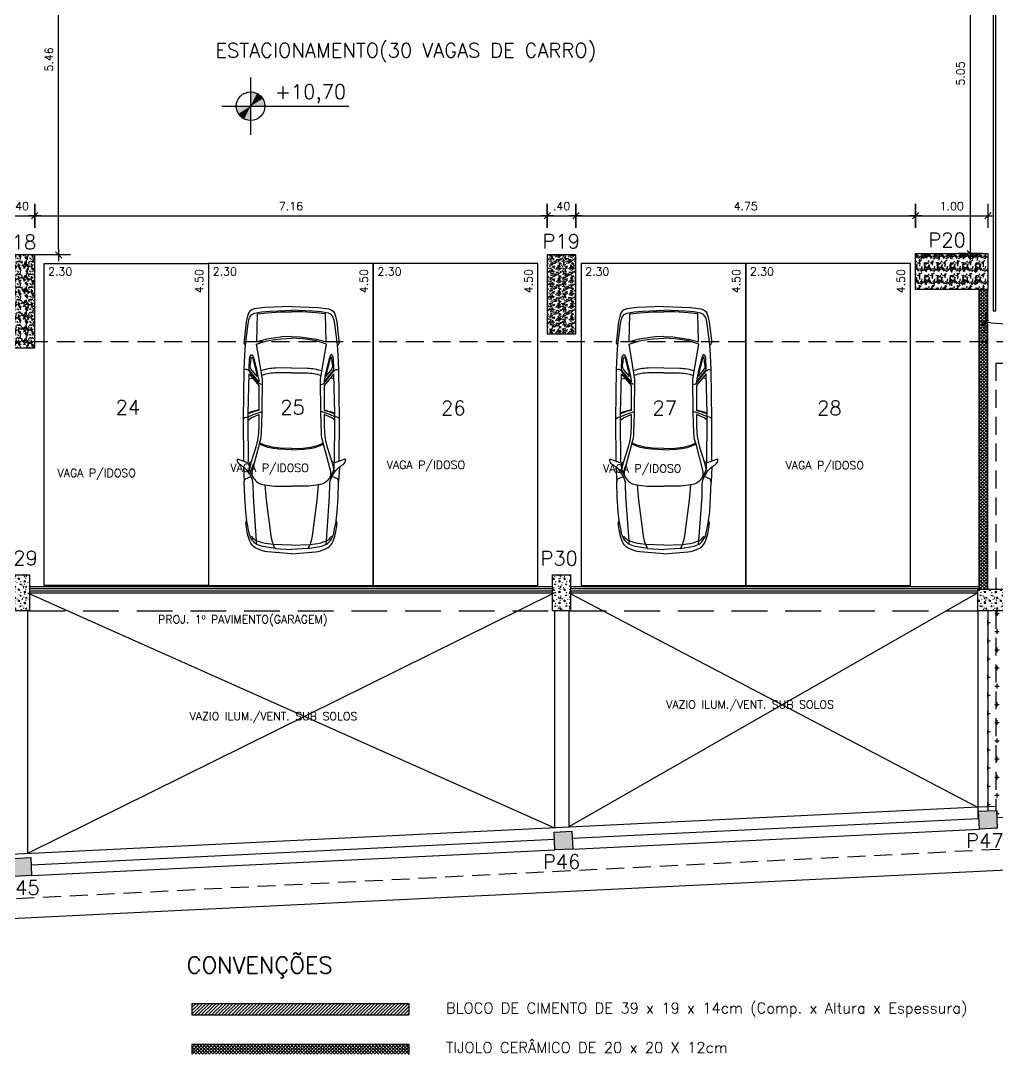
# Model space of a CAD drawing. Header units: millimetres. Extents: x 963.8 to 1035.8, y -131.7 to -87.
# Drawn here: x 1006.63 to 1020.28, y -121.39 to -106.95 of the extents above; entities that cross this region are included whole.
import ezdxf

# ---------------------------------------------------------------- set-up
doc = ezdxf.new("R2010")
doc.units = ezdxf.units.MM
doc.linetypes.add('DASHED2', pattern=[0.375, 0.25, -0.125])
doc.linetypes.add('HIDDENX2', pattern=[0.75, 0.5, -0.25])
for name, color, linetype in [('COTA', 11, 'Continuous'), ('EMVISTA', 2, 'Continuous'), ('ESQUADRIA', 2, 'Continuous'), ('HACHURA 1', 8, 'Continuous'), ('HACHURA PILAR VIGA', 8, 'Continuous'), ('IND', 1, 'Continuous'), ('IND NIVEL', 1, 'Continuous'), ('LINHA', 1, 'Continuous'), ('PAREDE', 7, 'Continuous'), ('PILAR', 21, 'Continuous'), ('PROJECAO', 1, 'DASHED2'), ('TEXTO 1', 3, 'Continuous'), ('TEXTO 2', 2, 'Continuous'), ('VERDE PL', 74, 'Continuous')]:
    doc.layers.add(name, color=color, linetype=linetype)
doc.styles.add('ROMANS', font='romans.shx')
doc.dimstyles.new('Copy of TICK75', dxfattribs={"dimtxt": 0.1125, "dimasz": 0.088, "dimexe": 0.18, "dimexo": 0.0625, "dimgap": 0.079, "dimtad": 1, "dimrnd": 0.005, "dimzin": 4, "dimdsep": 46, "dimtxsty": 'ROMANS', "dimblk1": 'TICK', "dimblk2": 'TICK', "dimsah": 1, "dimcen": 0.09, "dimse1": 1, "dimse2": 1, "dimclrd": 256, "dimclrt": 2, "dimaunit": 1, "dimadec": 0, "dimazin": 0, "dimtfac": 1, "dimtix": 1, "dimtmove": 2, "dimatfit": 3, "dimldrblk": 'TICK', "dimfxl": 1, "dimtolj": 1, "dimtzin": 0, "dimlwd": -1, "dimarcsym": 0})
doc.dimstyles.new('TICK100', dxfattribs={"dimtxt": 0.15, "dimasz": 0.077, "dimexe": 0.18, "dimexo": 0.06, "dimgap": 0.068, "dimtad": 1, "dimrnd": 0.005, "dimzin": 4, "dimdsep": 46, "dimtxsty": 'ROMANS', "dimblk1": 'TICK', "dimblk2": 'TICK', "dimsah": 1, "dimcen": 0.09, "dimse1": 1, "dimse2": 1, "dimclrt": 2, "dimaunit": 1, "dimadec": 0, "dimazin": 0, "dimtfac": 1, "dimtix": 1, "dimtmove": 2, "dimatfit": 3, "dimldrblk": 'TICK', "dimfxl": 1, "dimtolj": 1, "dimtzin": 0, "dimarcsym": 0})
pattern_1 = [(0, (0, 0), (0.1524, 0.1524), [0.01905, -0.13335]), (90, (0, 0), (-0.1524, 0.1524), [0.01905, -0.13335]), (135, (0.01905, 0), (-0.1524, 0), [0.02694077, -0.188585384]), (0, (0.01905, 0.08572), (0.1524, 0.1524), [0.01905, -0.13335]), (45, (0.02857, 0.0762), (0, 0.1524), [0.013470377, -0.20205576]), (135, (0.02857, 0.0762), (-0.1524, 0), [0.013470377, -0.20205576]), (0, (0.0762, 0.12383), (0.1524, 0.1524), [0.02694077, -0.12545923]), (45, (0.0762, 0.12383), (0, 0.1524), [0.01905, -0.196476153]), (135, (0.10314, 0.12383), (-0.1524, 0), [0.01905, -0.196476153]), (90, (0.10477, 0.0381), (-0.1524, 0.1524), [0.01905, -0.13335]), (45, (0.10477, 0.0381), (0, 0.1524), [0.013470377, -0.20205576]), (135, (0.1143, 0.04763), (-0.1524, 0), [0.013470377, -0.20205576]), (0, (0.01905, 0.0381), (0.1524, 0.1524), [0.009525, -0.127635]), (0, (0.13335, 0.0762), (0.1524, 0.1524), [0.009525, -0.127635]), (90, (0.08572, 0.09525), (-0.1524, 0.1524), [0.009525, -0.127635]), (135, (0.10477, 0.00953), (-0.1524, 0), [0.013470377, -0.20205576]), (135, (0.0381, 0.1143), (-0.1524, 0), [0.013470377, -0.20205576]), (45, (0.07144, 0.05001), (0, 0.1524), [0.013470377, -0.20205576]), (90, (0.05239, 0.01905), (-0.1524, 0.1524), [0.00238125, -0.15001875]), (90, (0.05953, 0.08334), (-0.1524, 0.1524), [0.00238125, -0.15001875]), (90, (0.13097, 0.10954), (-0.1524, 0.1524), [0.00238125, -0.15001875]), (90, (0.13335, 0.02857), (-0.1524, 0.1524), [0.00238125, -0.15001875])]

# ---------------------------------------------------------------- blocks, each defined once
blk = doc.blocks.new('TICK')
at = {"layer": 'COTA'}
for p, q in [((0, 1.91), (0, -1.91)), ((-1, 0), (1, 0))]:
    blk.add_line(p, q, dxfattribs=at)
at = {"layer": 'COTA', "color": 2}
blk.add_line((0.5, 0.5), (-0.5, -0.5), dxfattribs=at)
blk = doc.blocks.new('*D130')
at = {"layer": 'COTA'}
blk.add_line((1019.896, -105.265), (1019.896, -110.119), dxfattribs=at)
at = {"layer": 'Defpoints', "color": 0}
for p in [(1020.483, -105.177), (1019.896, -110.207), (1020.143, -110.207)]:
    blk.add_point(p, dxfattribs=at)
at = {"layer": 'COTA', "xscale": 0.08800000000000001, "yscale": 0.08800000000000001, "zscale": 0.08800000000000001}
for p, rotation in [((1019.896, -105.177), 90), ((1019.896, -110.207), 270)]:
    blk.add_blockref('TICK', p, dxfattribs=dict(at, rotation=rotation))
at = {"layer": 'COTA', "color": 2, "insert": (1019.761, -107.692), "char_height": 0.1125, "attachment_point": 5, "rotation": 90, "style": 'ROMANS'}
blk.add_mtext('\\A1;5.05', dxfattribs=at)
blk = doc.blocks.new('*D129')
at = {"layer": 'COTA'}
blk.add_line((1007.162, -110.139), (1007.162, -104.855), dxfattribs=at)
at = {"layer": 'Defpoints', "color": 0}
for p in [(1006.849, -104.767), (1007.162, -104.767), (1006.849, -110.227)]:
    blk.add_point(p, dxfattribs=at)
at = {"layer": 'COTA', "xscale": 0.08800000000000001, "yscale": 0.08800000000000001, "zscale": 0.08800000000000001}
for p, rotation in [((1007.162, -104.767), 90), ((1007.162, -110.227), 270)]:
    blk.add_blockref('TICK', p, dxfattribs=dict(at, rotation=rotation))
at = {"layer": 'COTA', "color": 2, "insert": (1007.027, -107.497), "char_height": 0.1125, "attachment_point": 5, "rotation": 90, "style": 'ROMANS'}
blk.add_mtext('\\A1;5.46', dxfattribs=at)
blk = doc.blocks.new('*D56')
at = {"layer": 'COTA'}
blk.add_line((978.255, -120.876), (1030.248, -118.332), dxfattribs=at)
at = {"layer": 'Defpoints', "color": 0}
for p in [(1030.321, -118.021), (1030.336, -118.327), (978.152, -120.574)]:
    blk.add_point(p, dxfattribs=at)
at = {"layer": 'COTA', "xscale": 0.08800000000000001, "yscale": 0.08800000000000001, "zscale": 0.08800000000000001}
for p, rotation in [((1030.336, -118.327), 2.801499872719542), ((978.167, -120.88), 182.8014998727195)]:
    blk.add_blockref('TICK', p, dxfattribs=dict(at, rotation=rotation))
at = {"layer": 'COTA', "color": 2, "insert": (1004.244, -119.439), "char_height": 0.1125, "attachment_point": 5, "rotation": 2.8015, "style": 'ROMANS'}
blk.add_mtext('\\A1;52.23(TERRENO)', dxfattribs=at)
blk = doc.blocks.new('IND NÍVEL')
at = {"layer": 'IND'}
for p, q in [((0, 0.004), (0, -0.004)), ((-0.004, 0), (0.01371, 0))]:
    blk.add_line(p, q, dxfattribs=at)
blk.add_circle((0, 0), 0.002, dxfattribs=at)
for points in [[(0.00019, 0.00199), (0, 0), (0.0001, 0.002), (0, 0)], [(0.0001, 0.002), (0, 0), (0, 0.002), (0, 0)], [(0.0003, 0.00198), (0, 0), (0.00019, 0.00199), (0, 0)], [(0.00045, 0.00195), (0, 0), (0.0003, 0.00198), (0, 0)], [(0.00069, 0.00188), (0, 0), (0.00045, 0.00195), (0, 0)], [(0.0009, 0.00179), (0, 0), (0.00069, 0.00188), (0, 0)], [(0.00115, 0.00164), (0, 0), (0.0009, 0.00179), (0, 0)], [(0.00139, 0.00144), (0, 0), (0.00115, 0.00164), (0, 0)], [(-0.002, 0), (0, 0), (-0.00191, -0.00058), (0, 0)], [(-0.00191, -0.00058), (0, 0), (-0.00169, -0.00106), (0, 0)], [(-0.00169, -0.00106), (0, 0), (-0.00139, -0.00144), (0, 0)], [(-0.00139, -0.00144), (0, 0), (-0.00115, -0.00164), (0, 0)], [(-0.00115, -0.00164), (0, 0), (-0.0009, -0.00179), (0, 0)], [(-0.0009, -0.00179), (0, 0), (-0.00069, -0.00188), (0, 0)], [(-0.00069, -0.00188), (0, 0), (-0.00045, -0.00195), (0, 0)], [(-0.00045, -0.00195), (0, 0), (-0.0003, -0.00198), (0, 0)], [(-0.0003, -0.00198), (0, 0), (-0.00019, -0.00199), (0, 0)], [(-0.00019, -0.00199), (0, 0), (-0.0001, -0.002), (0, 0)], [(-0.0001, -0.002), (0, 0), (0, -0.002), (0, 0)], [(0.00169, 0.00106), (0, 0), (0.00139, 0.00144), (0, 0)], [(0.00191, 0.00058), (0, 0), (0.00169, 0.00106), (0, 0)], [(0.002, 0), (0, 0), (0.00191, 0.00058), (0, 0)]]:
    blk.add_solid(points, dxfattribs=at)
at = {"layer": 'IND', "color": 3, "style": 'ROMANS'}
blk.add_attdef('+0,00', (0.0034, 0.00103), '', height=0.002, dxfattribs=at)
blk = doc.blocks.new('*D51')
at = {"layer": 'COTA', "color": 0, "lineweight": -2}
blk.add_line((1020.186, -111.174), (1030.652, -111.933), dxfattribs=at)
at = {"layer": 'Defpoints', "color": 0}
for p in [(1020.143, -110.707), (1030.762, -111.478), (1030.729, -111.939)]:
    blk.add_point(p, dxfattribs=at)
at = {"layer": 'COTA', "color": 0, "lineweight": -2, "xscale": 0.077, "yscale": 0.077, "zscale": 0.077}
for p, rotation in [((1020.11, -111.168), 175.8488220947125), ((1030.729, -111.939), 355.8488220947125)]:
    blk.add_blockref('TICK', p, dxfattribs=dict(at, rotation=rotation))
at = {"layer": 'COTA', "color": 2, "insert": (1023.756, -111.242), "char_height": 0.15, "attachment_point": 5, "rotation": 355.8488, "style": 'ROMANS'}
blk.add_mtext('\\A1;10.65', dxfattribs=at)
blk = doc.blocks.new('*D41')
at = {"layer": 'COTA'}
blk.add_line((1019.221, -109.68), (1020.055, -109.68), dxfattribs=at)
at = {"layer": 'Defpoints', "color": 0}
for p in [(1020.143, -109.68), (1019.133, -110.207), (1020.143, -110.207)]:
    blk.add_point(p, dxfattribs=at)
at = {"layer": 'COTA', "xscale": 0.08800000000000001, "yscale": 0.08800000000000001, "zscale": 0.08800000000000001, "rotation": 180}
blk.add_blockref('TICK', (1019.133, -109.68), dxfattribs=at)
at = {"layer": 'COTA', "xscale": 0.08800000000000001, "yscale": 0.08800000000000001, "zscale": 0.08800000000000001}
blk.add_blockref('TICK', (1020.143, -109.68), dxfattribs=at)
at = {"layer": 'COTA', "color": 2, "insert": (1019.638, -109.545), "char_height": 0.1125, "attachment_point": 5, "style": 'ROMANS'}
blk.add_mtext('\\A1;1.00', dxfattribs=at)
blk = doc.blocks.new('*D40')
at = {"layer": 'COTA'}
blk.add_line((1014.476, -109.68), (1019.045, -109.68), dxfattribs=at)
at = {"layer": 'Defpoints', "color": 0}
for p in [(1019.133, -109.68), (1014.388, -110.227), (1019.133, -110.207)]:
    blk.add_point(p, dxfattribs=at)
at = {"layer": 'COTA', "xscale": 0.08800000000000001, "yscale": 0.08800000000000001, "zscale": 0.08800000000000001, "rotation": 180}
blk.add_blockref('TICK', (1014.388, -109.68), dxfattribs=at)
at = {"layer": 'COTA', "xscale": 0.08800000000000001, "yscale": 0.08800000000000001, "zscale": 0.08800000000000001}
blk.add_blockref('TICK', (1019.133, -109.68), dxfattribs=at)
at = {"layer": 'COTA', "color": 2, "insert": (1016.761, -109.545), "char_height": 0.1125, "attachment_point": 5, "style": 'ROMANS'}
blk.add_mtext('\\A1;4.75', dxfattribs=at)
blk = doc.blocks.new('*D39')
at = {"layer": 'COTA'}
blk.add_line((1014.076, -109.68), (1014.3, -109.68), dxfattribs=at)
at = {"layer": 'Defpoints', "color": 0}
for p in [(1014.388, -109.68), (1013.988, -110.227), (1014.388, -110.227)]:
    blk.add_point(p, dxfattribs=at)
at = {"layer": 'COTA', "xscale": 0.08800000000000001, "yscale": 0.08800000000000001, "zscale": 0.08800000000000001, "rotation": 180}
blk.add_blockref('TICK', (1013.988, -109.68), dxfattribs=at)
at = {"layer": 'COTA', "xscale": 0.08800000000000001, "yscale": 0.08800000000000001, "zscale": 0.08800000000000001}
blk.add_blockref('TICK', (1014.388, -109.68), dxfattribs=at)
at = {"layer": 'COTA', "color": 2, "insert": (1014.188, -109.545), "char_height": 0.1125, "attachment_point": 5, "style": 'ROMANS'}
blk.add_mtext('\\A1;.40', dxfattribs=at)
blk = doc.blocks.new('*D38')
at = {"layer": 'COTA'}
blk.add_line((1006.916, -109.68), (1013.9, -109.68), dxfattribs=at)
at = {"layer": 'Defpoints', "color": 0}
for p in [(1013.988, -109.68), (1006.828, -110.227), (1013.988, -110.227)]:
    blk.add_point(p, dxfattribs=at)
at = {"layer": 'COTA', "xscale": 0.08800000000000001, "yscale": 0.08800000000000001, "zscale": 0.08800000000000001, "rotation": 180}
blk.add_blockref('TICK', (1006.828, -109.68), dxfattribs=at)
at = {"layer": 'COTA', "xscale": 0.08800000000000001, "yscale": 0.08800000000000001, "zscale": 0.08800000000000001}
blk.add_blockref('TICK', (1013.988, -109.68), dxfattribs=at)
at = {"layer": 'COTA', "color": 2, "insert": (1010.408, -109.545), "char_height": 0.1125, "attachment_point": 5, "style": 'ROMANS'}
blk.add_mtext('\\A1;7.16', dxfattribs=at)
blk = doc.blocks.new('*D37')
at = {"layer": 'COTA'}
blk.add_line((1006.516, -109.68), (1006.74, -109.68), dxfattribs=at)
at = {"layer": 'Defpoints', "color": 0}
for p in [(1006.828, -109.68), (1006.428, -110.227), (1006.828, -110.227)]:
    blk.add_point(p, dxfattribs=at)
at = {"layer": 'COTA', "xscale": 0.08800000000000001, "yscale": 0.08800000000000001, "zscale": 0.08800000000000001, "rotation": 180}
blk.add_blockref('TICK', (1006.428, -109.68), dxfattribs=at)
at = {"layer": 'COTA', "xscale": 0.08800000000000001, "yscale": 0.08800000000000001, "zscale": 0.08800000000000001}
blk.add_blockref('TICK', (1006.828, -109.68), dxfattribs=at)
at = {"layer": 'COTA', "color": 2, "insert": (1006.628, -109.545), "char_height": 0.1125, "attachment_point": 5, "style": 'ROMANS'}
blk.add_mtext('\\A1;.40', dxfattribs=at)
blk = doc.blocks.new('VECTRA_P')
for p, q in [((1.152, 0.682), (1.17, 0.653)), ((1.962, 0.745), (1.98, 0.722)), ((1.98, 0.722), (1.986, 0.704)), ((1.986, 0.704), (1.99, 0.679)), ((1.99, 0.679), (1.99, 0.671)), ((1.99, 0.671), (2.026, 0.596)), ((2.068, 0.626), (2.051, 0.672)), ((2.58, 0.66), (2.594, 0.603)), ((2.026, 0.596), (2.072, 0.454)), ((2.081, 0.582), (2.068, 0.626)), ((2.085, 0.558), (2.081, 0.582)), ((2.099, 0.505), (2.085, 0.558)), ((2.026, -0.596), (2.072, -0.454)), ((1.99, -0.671), (2.026, -0.596)), ((2.068, -0.626), (2.051, -0.672)), ((2.081, -0.582), (2.068, -0.626)), ((2.085, -0.558), (2.081, -0.582)), ((2.099, -0.505), (2.085, -0.558)), ((2.58, -0.66), (2.594, -0.603)), ((1.152, -0.682), (1.17, -0.653)), ((1.962, -0.745), (1.98, -0.722)), ((1.98, -0.722), (1.986, -0.704)), ((1.986, -0.704), (1.99, -0.679)), ((1.99, -0.679), (1.99, -0.671))]:
    blk.add_line(p, q)
for points in [[(-0.132, 0), (-0.101, 0.371, -0.086702), (-0.059, 0.53, -0.206137), (0.076, 0.652, -0.063577), (0.343, 0.706, -0.192902), (0.379, 0.695), (0.517, 0.711), (0.746, 0.725), (0.984, 0.732, -0.212316), (1.032, 0.712), (1.065, 0.633), (1.106, 0.654, 0.104415), (1.201, 0.729, 0.030135), (1.254, 0.801, -0.268294), (1.327, 0.839, -0.478596), (1.333, 0.83), (1.273, 0.657), (1.206, 0.658, 0.071792), (1.17, 0.653, 0.074996), (1.055, 0.6, 0.060729), (0.993, 0.548, 0.168427), (0.934, 0.415), (0.697, 0.392), (0.143, 0.32, 0.097788), (-0.052, 0.254), (-0.028, 0.412), (-0.015, 0.467, -0.23311), (0.121, 0.634, -0.068365), (0.217, 0.663, 0.017295), (0.379, 0.695, -1.253437)], [(1.94, 0.671), (1.974, 0.628), (2.027, 0.507), (1.819, 0.509, -0.074341), (1.505, 0.56), (1.292, 0.626), (1.209, 0.647), (1.17, 0.653)], [(1.302, 0.742), (1.956, 0.745), (2.72, 0.736), (2.953, 0.724), (3.109, 0.712), (3.435, 0.671), (3.492, 0.661, -0.139964), (3.58, 0.617), (3.599, 0.573), (3.619, 0.463), (3.63, 0.328), (3.645, 0)], [(2.492, 0.453), (2.499, 0.477, -0.20033), (2.542, 0.528), (2.703, 0.656, 0.362423), (2.72, 0.736, -80.843501)], [(2.535, 0.508), (2.712, 0.65, -0.214632), (2.749, 0.659), (2.894, 0.651, -0.13194), (2.949, 0.632, -0.563922), (2.948, 0.606), (2.891, 0.585), (2.709, 0.537), (2.63, 0.52, -0.046395), (2.535, 0.508, 1.803463)], [(3.705, 0), (3.688, 0.412), (3.666, 0.577), (3.651, 0.614, 0.195947), (3.599, 0.666, 0.081209), (3.417, 0.709), (3.176, 0.737), (3.144, 0.738, 0.315739), (3.105, 0.712, 0.195733)], [(0, 0), (0.011, 0.285), (0.02, 0.362, -0.068274), (0.066, 0.541, -0.160401), (0.116, 0.601, 0.068795), (0.131, 0.612, 0.431491), (0.13, 0.622), (0.121, 0.634)], [(0.014, 0.538), (0.066, 0.541), (0.755, 0.592), (0.942, 0.595, 0.14363), (1.065, 0.633, -3.590326)], [(1.046, 0.594), (1.077, 0.605, -0.132875), (1.141, 0.609), (1.566, 0.499), (1.614, 0.485, 0.061032), (1.731, 0.466), (2.071, 0.454), (2.569, 0.452), (2.639, 0.461), (3.118, 0.541), (3.169, 0.382), (3.19, 0.253), (3.201, 0.165), (3.212, 0)], [(1.481, 0), (1.49, 0.194), (1.501, 0.28, -0.093565), (1.571, 0.498, -2.549357)], [(1.501, 0), (1.507, 0.175, -0.104764), (1.586, 0.494, 2.88345)], [(2.619, 0.535), (2.738, 0.63, -0.203343), (2.777, 0.64, 0.013874), (2.898, 0.627, -0.224025), (2.919, 0.615, -0.426774), (2.916, 0.604), (2.715, 0.552, -0.038719), (2.619, 0.535, -4.743429)], [(2.676, 0), (2.674, 0.225, 0.076487), (2.635, 0.46, 15.102376)], [(2.754, 0), (2.748, 0.246, 0.084835), (2.704, 0.472, 10.941081)], [(-0.132, 0), (-0.101, -0.371, 0.086702), (-0.059, -0.53, 0.206137), (0.076, -0.652, 0.063577), (0.343, -0.706, 0.192902), (0.379, -0.695), (0.517, -0.711), (0.746, -0.725), (0.984, -0.732, 0.212316), (1.032, -0.712), (1.065, -0.633), (1.106, -0.654, -0.104415), (1.201, -0.729, -0.030135), (1.254, -0.801, 0.268294), (1.327, -0.839, 0.478596), (1.333, -0.83), (1.273, -0.657), (1.206, -0.658, -0.071792), (1.17, -0.653, -0.074996), (1.055, -0.6, -0.060729), (0.993, -0.548, -0.168427), (0.934, -0.415), (0.697, -0.392), (0.143, -0.32, -0.097788), (-0.052, -0.254), (-0.028, -0.412), (-0.015, -0.467, 0.23311), (0.121, -0.634, 0.068365), (0.217, -0.663, -0.017295), (0.379, -0.695, 1.253437)], [(0, 0), (0.011, -0.285), (0.02, -0.362, 0.068274), (0.066, -0.541, 0.160401), (0.116, -0.601, -0.068795), (0.131, -0.612, -0.431491), (0.13, -0.622), (0.121, -0.634)], [(1.046, -0.594), (1.077, -0.605, 0.132875), (1.141, -0.609), (1.566, -0.499), (1.614, -0.485, -0.061032), (1.731, -0.466), (2.071, -0.454), (2.569, -0.452), (2.639, -0.461), (3.118, -0.541), (3.169, -0.382), (3.19, -0.253), (3.201, -0.165), (3.212, 0)], [(1.302, -0.742), (1.956, -0.745), (2.72, -0.736), (2.953, -0.724), (3.109, -0.712), (3.435, -0.671), (3.492, -0.661, 0.139964), (3.58, -0.617), (3.599, -0.573), (3.619, -0.463), (3.63, -0.328), (3.645, 0)], [(1.481, 0), (1.49, -0.194), (1.501, -0.28, 0.093565), (1.571, -0.498, 2.549357)], [(1.501, 0), (1.507, -0.175, 0.104764), (1.586, -0.494, -2.88345)], [(2.676, 0), (2.674, -0.225, -0.076487), (2.635, -0.46, -15.102376)], [(2.754, 0), (2.748, -0.246, -0.084835), (2.704, -0.472, -10.941081)], [(3.705, 0), (3.688, -0.412), (3.666, -0.577), (3.651, -0.614, -0.195947), (3.599, -0.666, -0.081209), (3.417, -0.709), (3.176, -0.737), (3.144, -0.738, -0.315739), (3.105, -0.712, -0.195733)], [(2.492, -0.453), (2.499, -0.477, 0.20033), (2.542, -0.528), (2.703, -0.656, -0.362423), (2.72, -0.736, 80.843501)], [(0.014, -0.538), (0.066, -0.541), (0.755, -0.592), (0.942, -0.595, -0.14363), (1.065, -0.633, 3.590326)], [(1.94, -0.671), (1.974, -0.628), (2.027, -0.507), (1.819, -0.509, 0.074341), (1.505, -0.56), (1.292, -0.626), (1.209, -0.647), (1.17, -0.653)], [(2.535, -0.508), (2.712, -0.65, 0.214632), (2.749, -0.659), (2.894, -0.651, 0.13194), (2.949, -0.632, 0.563922), (2.948, -0.606), (2.891, -0.585), (2.709, -0.537), (2.63, -0.52, 0.046395), (2.535, -0.508, -1.803463)], [(2.619, -0.535), (2.738, -0.63, 0.203343), (2.777, -0.64, -0.013874), (2.898, -0.627, 0.224025), (2.919, -0.615, 0.426774), (2.916, -0.604), (2.715, -0.552, 0.038719), (2.619, -0.535, 4.743429)]]:
    blk.add_lwpolyline(points, format="xyb")
for points in [[(1.212, 0.744), (0.984, 0.732)], [(1.273, 0.657), (1.298, 0.624)], [(1.294, 0.669), (1.94, 0.671), (2.05, 0.672), (2.66, 0.658), (2.477, 0.505), (2.088, 0.505), (2.072, 0.578), (2.06, 0.615), (2.04, 0.672)], [(3.237, 0), (3.231, 0.137), (3.214, 0.277), (3.195, 0.384), (3.153, 0.539), (3.591, 0.526), (3.606, 0.377), (3.619, 0.169), (3.623, 0)], [(-0.052, 0.254), (-0.068, 0)], [(-0.052, -0.254), (-0.068, 0)], [(3.237, 0), (3.231, -0.137), (3.214, -0.277), (3.195, -0.384), (3.153, -0.539), (3.591, -0.526), (3.606, -0.377), (3.619, -0.169), (3.623, 0)], [(1.273, -0.657), (1.298, -0.624)], [(1.294, -0.669), (1.94, -0.671), (2.05, -0.672), (2.66, -0.658), (2.477, -0.505), (2.088, -0.505), (2.072, -0.578), (2.06, -0.615), (2.04, -0.672)], [(1.212, -0.744), (0.984, -0.732)]]:
    blk.add_lwpolyline(points)
for points in [[(0.934, 0.415, 0), (0.929, 0.381, 0), (0.916, 0.263, 0), (0.916, 0, 0)], [(0.934, -0.415, 0), (0.929, -0.381, 0), (0.916, -0.263, 0), (0.916, 0, 0)]]:
    blk.add_polyline3d(points)
blk = doc.blocks.new('ESTRUTURA(20-03-2019)')
at = {"layer": 'HACHURA 1'}
h = blk.add_hatch(dxfattribs=at)
h.set_pattern_fill('GRAVEL', color=256, scale=0.007, angle=90, style=0)
h.set_pattern_definition([(318.0128, (-931.870134, 111.699447), (1.60020196627, -1.42240120861), [0.02392047, -2.368135]), (274.9697, (-931.8523545, 111.6834446), (-0.17779874528, 2.13360345143), [0.04104835, -4.06378]), (222.5104, (-931.848798, 111.642551), (1.95580191047, 1.77799870628), [0.02894374, -2.865429]), (357.2737, (-931.8043485, 111.573209), (-3.555998855736, 0.17779922796), [0.03738035, -3.700648]), (22.8337, (-931.7670105, 111.571431), (-2.1336012131, -0.889002523885), [0.03665438, -3.628786]), (87.2737, (-931.7332285, 111.585655), (-0.17779922796, -3.555998855736), [0.03738035, -3.700648]), (127.6942, (-931.7314505, 111.6229926), (1.77799841499, -2.311401460287), [0.04943358, -4.893917]), (162.2553, (-931.7616765, 111.6621086), (-3.911601134423, 1.244602489583), [0.0466704, -4.620371]), (211.4296, (-931.8061265, 111.676333), (-2.3113972812, -1.42240036647), [0.03750691, -3.713185]), (265.2364, (-931.83813, 111.656775), (0.1777983314, 1.95579846371), [0.04281991, -2.098173]), (312.3974, (-931.8416865, 111.6141026), (1.955797455545, -2.133600064207), [0.05537546, -5.482176]), (228.8141, (-931.80257, 111.74923), (-1.066798359, -1.2445992072), [0.01890035, -1.871142]), (261.4692, (-931.8150165, 111.735007), (0.355600896, 2.31139647169), [0.03595774, -3.559822]), (315, (-931.82035, 111.69945), (0.177799879, -5e-17), [0.02514463, -0.2263023]), (293.1986, (-931.841686, 111.687), (-0.3556015592, 0.8890029978), [0.01354087, -1.340542]), (21.8014, (-931.836352, 111.674555), (-0.5334003436, -0.1778001247), [0.01914962, -0.938336]), (120.9638, (-931.818572, 111.681667), (-0.3556002771, 0.5333994368), [0.0311024, -1.005641]), (251.5651, (-931.834574, 111.708337), (0.1777997356, 0.3556001623), [0.02249009, -0.539763]), (106.3895, (-931.836352, 111.571431), (-0.5333988905, 1.77800098098), [0.03150616, -3.119116]), (160.3462, (-931.845242, 111.601657), (1.9557972342, -0.7111980182), [0.02643193, -2.616754]), (23.1986, (-931.870134, 111.708337), (-0.8890029978, -0.3556015592), [0.0270816, -1.327004]), (73.6105, (-931.845242, 111.719005), (-0.5333988905, -1.77800098098), [0.03150616, -3.119116]), (69.444, (-931.726116, 111.57143), (-0.35559956852, -0.8890011035), [0.03038245, -1.488739]), (24.7751, (-931.715448, 111.599879), (-1.95579909183, -0.88899792825), [0.02545704, -2.520252]), (156.8014, (-931.692334, 111.710115), (-0.8890029978, 0.3556015592), [0.0270816, -1.327004]), (107.354, (-931.717226, 111.720783), (0.71119892729, -2.31140012473), [0.02980481, -2.950668]), (159.444, (-931.692334, 111.622993), (0.8890011035, -0.35559956852), [0.01519126, -1.503936]), (191.3099, (-931.692334, 111.699447), (-0.7111977223, -0.1777991224), [0.00906605, -0.89754]), (255.9638, (-931.701224, 111.69767), (0.1777996923, 0.5334003748), [0.03665438, -0.6964335]), (276.009, (-931.7101145, 111.662109), (-0.1777995848, 1.77799737811), [0.03396869, -3.362898]), (33.6901, (-931.80257, 111.681667), (-0.355599657, -0.177800061), [0.02564268, -0.6154246]), (83.1572, (-931.7812345, 111.6958906), (0.355601592616, 3.022601249965), [0.04476899, -4.43212]), (150.9454, (-931.7759, 111.74034), (1.24459703276, -0.7111983456), [0.01830556, -1.812258]), (180, (-931.7919, 111.74923), (-0.1778, -0.1778), [0.010668, -0.167132]), (210.2564, (-931.715448, 111.658553), (1.24459937227, 0.71119849268), [0.02470069, -2.445373]), (138.0128, (-931.736784, 111.646107), (-1.60020196627, 1.42240120861), [0.04784101, -2.344216]), (90, (-931.77234, 111.67811), (-0.1778, 0.1778), [0.046228, -0.131572]), (55.3048, (-931.772344, 111.724339), (-1.24460011833, -1.77799691937), [0.0281127, -2.783151]), (344.0546, (-931.756342, 111.747453), (0.7112016942, -0.1778004536), [0.02588803, -1.268519]), (297.646, (-931.7314505, 111.7403406), (1.77800111823, -3.37819881343), [0.04215015, -4.172875]), (265.4261, (-931.7118925, 111.7030026), (-0.177799139785, -2.31140053233), [0.04459203, -4.414606]), (265.4261, (-931.7118925, 111.7030026), (-0.177799139785, -2.31140053233), [0.04459203, -4.414606])])
h.paths.add_polyline_path([(-14.405, 1.21), (-14.805, 1.21), (-14.805, 0), (-14.405, 0)])
h.paths.add_polyline_path([(-14.405, 0), (-14.805, 0), (-14.805, -0.088), (-14.405, -0.088)])
h = blk.add_hatch(dxfattribs=at)
h.set_pattern_fill('GRAVEL', color=256, scale=0.007, style=0)
h.set_pattern_definition([(228.0128, (-1512.38362, 91.487117), (-1.42240120861, -1.60020196627), [0.02392047, -2.368135]), (184.9697, (-1512.3996215, 91.469337), (2.133603451433, 0.177798745277), [0.04104835, -4.06378]), (132.5104, (-1512.440515, 91.465781), (1.77799870628, -1.95580191047), [0.02894374, -2.865429]), (267.2737, (-1512.5098575, 91.421331), (0.17779922796, 3.555998855736), [0.03738035, -3.700648]), (292.8337, (-1512.5116355, 91.383993), (-0.889002523885, 2.133601213104), [0.03665438, -3.628786]), (357.2737, (-1512.4974115, 91.350211), (-3.555998855736, 0.17779922796), [0.03738035, -3.700648]), (37.6942, (-1512.4600735, 91.348433), (-2.311401460287, -1.77799841499), [0.04943358, -4.893917]), (72.2553, (-1512.4209575, 91.378659), (1.244602489583, 3.911601134423), [0.0466704, -4.620371]), (121.4296, (-1512.4067335, 91.423109), (-1.42240036647, 2.3113972812), [0.03750691, -3.713185]), (175.2364, (-1512.426291, 91.455113), (1.95579846371, -0.17779833139), [0.04281991, -2.098173]), (222.3974, (-1512.4689635, 91.458669), (-2.133600064207, -1.955797455545), [0.05537546, -5.482176]), (138.8141, (-1512.333835, 91.419553), (-1.2445992072, 1.066798359), [0.01890035, -1.871142]), (171.4692, (-1512.3480595, 91.431999), (2.31139647169, -0.355600896003), [0.03595774, -3.559822]), (225, (-1512.38362, 91.43733), (-4e-17, -0.177799879), [0.02514463, -0.2263023]), (203.1986, (-1512.396065, 91.45867), (0.8890029978, 0.3556015592), [0.01354087, -1.340542]), (291.8014, (-1512.40851, 91.453335), (-0.1778001247, 0.5334003436), [0.01914962, -0.938336]), (30.9638, (-1512.4014, 91.435555), (0.53339943684, 0.3556002771), [0.0311024, -1.005641]), (161.5651, (-1512.37473, 91.451557), (0.3556001623, -0.1777997356), [0.02249009, -0.539763]), (16.3895, (-1512.511635, 91.453335), (1.77800098098, 0.5333988905), [0.03150616, -3.119116]), (70.3462, (-1512.48141, 91.462225), (-0.71119801821, -1.9557972342), [0.02643193, -2.616754]), (293.1986, (-1512.37473, 91.487117), (-0.3556015592, 0.8890029978), [0.0270816, -1.327004]), (343.6105, (-1512.364061, 91.462225), (-1.77800098098, 0.5333988905), [0.03150616, -3.119116]), (339.444, (-1512.511635, 91.3431), (-0.8890011035, 0.35559956852), [0.03038245, -1.488739]), (294.7751, (-1512.483187, 91.332431), (-0.88899792825, 1.95579909183), [0.02545704, -2.520252]), (66.8014, (-1512.372951, 91.309317), (0.3556015592, 0.8890029978), [0.0270816, -1.327004]), (17.354, (-1512.362283, 91.334209), (-2.31140012473, -0.71119892729), [0.02980481, -2.950668]), (69.444, (-1512.460073, 91.309317), (-0.35559956852, -0.8890011035), [0.01519126, -1.503936]), (101.3099, (-1512.38362, 91.309317), (-0.1777991224, 0.7111977223), [0.00906605, -0.89754]), (165.9638, (-1512.385397, 91.318207), (0.5334003748, -0.1777996923), [0.03665438, -0.6964335]), (186.009, (-1512.4209575, 91.327097), (1.77799737811, 0.1777995848), [0.03396869, -3.362898]), (303.6901, (-1512.4014, 91.419553), (-0.177800061, 0.355599657), [0.02564268, -0.6154246]), (353.1572, (-1512.3871755, 91.398217), (3.022601249965, -0.355601592616), [0.04476899, -4.43212]), (60.9454, (-1512.342725, 91.392883), (-0.7111983456, -1.24459703276), [0.01830556, -1.812258]), (90, (-1512.33384, 91.40889), (-0.1778, 0.1778), [0.010668, -0.167132]), (120.2564, (-1512.424513, 91.332431), (0.71119849268, -1.24459937227), [0.02470069, -2.445373]), (48.0128, (-1512.43696, 91.353767), (1.42240120861, 1.60020196627), [0.04784101, -2.344216]), (0, (-1512.40496, 91.38933), (0.1778, 0.1778), [0.046228, -0.131572]), (325.3048, (-1512.358727, 91.389327), (-1.77799691937, 1.24460011833), [0.0281127, -2.783151]), (254.0546, (-1512.335613, 91.373325), (-0.17780045358, -0.71120169422), [0.02588803, -1.268519]), (207.646, (-1512.3427255, 91.348433), (-3.37819881343, -1.77800111823), [0.04215015, -4.172875]), (175.4261, (-1512.3800635, 91.328875), (-2.311400532332, 0.177799139785), [0.04459203, -4.414606]), (175.4261, (-1512.3800635, 91.328875), (-2.311400532332, 0.177799139785), [0.04459203, -4.414606])])
h.paths.add_polyline_path([(-7.245, 0.11), (-6.845, 0.11), (-6.845, 1.21), (-7.245, 1.21)])
h = blk.add_hatch(dxfattribs=at)
h.set_pattern_fill('GRAVEL', color=256, scale=0.007, angle=90, style=0)
h.set_pattern_definition([(318.0128, (-92.377117, -1499.00862), (1.60020196627, -1.42240120861), [0.02392047, -2.368135]), (274.9697, (-92.359337, -1499.0246215), (-0.177798745277, 2.133603451433), [0.04104835, -4.06378]), (222.5104, (-92.355781, -1499.065515), (1.95580191047, 1.77799870628), [0.02894374, -2.865429]), (357.2737, (-92.311331, -1499.1348575), (-3.555998855736, 0.17779922796), [0.03738035, -3.700648]), (22.8337, (-92.273993, -1499.1366355), (-2.133601213104, -0.889002523885), [0.03665438, -3.628786]), (87.2737, (-92.240211, -1499.1224115), (-0.17779922796, -3.555998855736), [0.03738035, -3.700648]), (127.6942, (-92.238433, -1499.0850735), (1.77799841499, -2.311401460287), [0.04943358, -4.893917]), (162.2553, (-92.268659, -1499.0459575), (-3.911601134423, 1.244602489583), [0.0466704, -4.620371]), (211.4296, (-92.313109, -1499.0317335), (-2.3113972812, -1.42240036647), [0.03750691, -3.713185]), (265.2364, (-92.345113, -1499.051291), (0.17779833139, 1.95579846371), [0.04281991, -2.098173]), (312.3974, (-92.348669, -1499.0939635), (1.955797455545, -2.133600064207), [0.05537546, -5.482176]), (228.8141, (-92.309553, -1498.958835), (-1.066798359, -1.2445992072), [0.01890035, -1.871142]), (261.4692, (-92.321999, -1498.9730595), (0.355600896003, 2.31139647169), [0.03595774, -3.559822]), (315, (-92.32733, -1499.00862), (0.177799879, -5e-17), [0.02514463, -0.2263023]), (293.1986, (-92.34867, -1499.021065), (-0.3556015592, 0.8890029978), [0.01354087, -1.340542]), (21.8014, (-92.343335, -1499.03351), (-0.5334003436, -0.1778001247), [0.01914962, -0.938336]), (120.9638, (-92.325555, -1499.0264), (-0.3556002771, 0.53339943684), [0.0311024, -1.005641]), (251.5651, (-92.341557, -1498.99973), (0.1777997356, 0.3556001623), [0.02249009, -0.539763]), (106.3895, (-92.343335, -1499.136635), (-0.5333988905, 1.77800098098), [0.03150616, -3.119116]), (160.3462, (-92.352225, -1499.10641), (1.9557972342, -0.71119801821), [0.02643193, -2.616754]), (23.1986, (-92.377117, -1498.99973), (-0.8890029978, -0.3556015592), [0.0270816, -1.327004]), (73.6105, (-92.352225, -1498.989061), (-0.5333988905, -1.77800098098), [0.03150616, -3.119116]), (69.444, (-92.2331, -1499.136635), (-0.35559956852, -0.8890011035), [0.03038245, -1.488739]), (24.7751, (-92.222431, -1499.108187), (-1.95579909183, -0.88899792825), [0.02545704, -2.520252]), (156.8014, (-92.199317, -1498.997951), (-0.8890029978, 0.3556015592), [0.0270816, -1.327004]), (107.354, (-92.224209, -1498.987283), (0.71119892729, -2.31140012473), [0.02980481, -2.950668]), (159.444, (-92.199317, -1499.085073), (0.8890011035, -0.35559956852), [0.01519126, -1.503936]), (191.3099, (-92.199317, -1499.00862), (-0.7111977223, -0.1777991224), [0.00906605, -0.89754]), (255.9638, (-92.208207, -1499.010397), (0.1777996923, 0.5334003748), [0.03665438, -0.6964335]), (276.009, (-92.217097, -1499.0459575), (-0.1777995848, 1.77799737811), [0.03396869, -3.362898]), (33.6901, (-92.309553, -1499.0264), (-0.355599657, -0.177800061), [0.02564268, -0.6154246]), (83.1572, (-92.288217, -1499.0121755), (0.355601592616, 3.022601249965), [0.04476899, -4.43212]), (150.9454, (-92.282883, -1498.967725), (1.24459703276, -0.7111983456), [0.01830556, -1.812258]), (180, (-92.29889, -1498.95884), (-0.1778, -0.1778), [0.010668, -0.167132]), (210.2564, (-92.222431, -1499.049513), (1.24459937227, 0.71119849268), [0.02470069, -2.445373]), (138.0128, (-92.243767, -1499.06196), (-1.60020196627, 1.42240120861), [0.04784101, -2.344216]), (90, (-92.27933, -1499.02996), (-0.1778, 0.1778), [0.046228, -0.131572]), (55.3048, (-92.279327, -1498.983727), (-1.24460011833, -1.77799691937), [0.0281127, -2.783151]), (344.0546, (-92.263325, -1498.960613), (0.71120169422, -0.17780045358), [0.02588803, -1.268519]), (297.646, (-92.238433, -1498.9677255), (1.77800111823, -3.37819881343), [0.04215015, -4.172875]), (265.4261, (-92.218875, -1499.0050635), (-0.177799139785, -2.311400532332), [0.04459203, -4.414606]), (265.4261, (-92.218875, -1499.0050635), (-0.177799139785, -2.311400532332), [0.04459203, -4.414606])])
h.paths.add_polyline_path([(-2.1, 1.23), (-2.1, 0.73), (-1.09, 0.73), (-1.09, 1.23)])
at = {"layer": 'PILAR'}
for points in [[(-14.805, 1.21), (-14.805, -0.088), (-14.405, -0.088), (-14.405, 1.21), (-14.805, 1.21)], [(-7.245, 1.21), (-7.245, 0.11), (-6.845, 0.11), (-6.845, 1.21), (-7.245, 1.21)], [(-2.1, 1.23), (-1.09, 1.23), (-1.09, 0.73), (-2.1, 0.73), (-2.1, 1.23)]]:
    blk.add_lwpolyline(points, dxfattribs=at)
at = {"layer": 'PROJECAO', "color": 11}
blk.add_line((-29.47, 0), (0, 0), dxfattribs=at)

msp = doc.modelspace()

# ---------------------------------------------------------------- hatches: boundary and pattern name
at = {"layer": 'HACHURA 1'}
h = msp.add_hatch(dxfattribs=at)
h.set_pattern_fill('ANSI37', color=256, scale=0.0105, style=0)
h.set_pattern_definition([(45, (89.540832, 0.134666), (-0.0235731723, 0.0235731723), []), (135, (89.540832, 0.134666), (-0.0235731723, -0.0235731723), [])])
h.paths.add_polyline_path([(1020.142, -111.437), (1020.022, -111.437), (1020.022, -114.895), (1020.142, -114.895)])
h.paths.add_polyline_path([(1020.142, -110.707), (1020.022, -110.707), (1020.022, -111.437), (1020.142, -111.437)])
h = msp.add_hatch(dxfattribs=at)
h.set_pattern_fill('ANSI31', color=256, scale=0.0105, style=0)
h.set_pattern_definition([(45, (-1272.143106, 25.00155), (-0.0235731723, 0.0235731723), [])])
h.paths.add_polyline_path([(1009.024, -120.679), (1009.024, -120.841), (1012.056, -120.841), (1012.056, -120.679)])
h = msp.add_hatch(dxfattribs=at)
h.set_pattern_fill('ANSI37', color=256, scale=0.0105, style=0)
h.set_pattern_definition([(45, (-1272.143106, 25.00155), (-0.0235731723, 0.0235731723), []), (135, (-1272.143106, 25.00155), (-0.0235731723, -0.0235731723), [])])
h.paths.add_polyline_path([(1012.056, -121.391), (1012.056, -121.253), (1009.024, -121.253), (1009.024, -121.391)])
at = {"layer": 'HACHURA PILAR VIGA'}
h = msp.add_hatch(dxfattribs=at)
h.set_pattern_fill('CONCRE', color=256, scale=0.006)
h.set_pattern_definition(pattern_1)
h.paths.add_polyline_path([(974.129, -99.631), (973.844, -99.722), (973.936, -100.008), (974.221, -99.916)])
h.paths.add_polyline_path([(975.884, -105.097), (975.599, -105.189), (975.69, -105.474), (975.976, -105.383)])
h.paths.add_polyline_path([(977.645, -110.58), (977.359, -110.672), (977.451, -110.957), (977.737, -110.866)])
h.paths.add_polyline_path([(980.635, -119.923), (980.385, -119.935), (980.397, -120.185), (980.647, -120.173)])
h.paths.add_polyline_path([(986.458, -119.638), (986.208, -119.65), (986.221, -119.9), (986.471, -119.888)])
h.paths.add_polyline_path([(991.758, -119.379), (991.508, -119.391), (991.521, -119.641), (991.77, -119.628)])
h.paths.add_polyline_path([(999.213, -119.014), (998.963, -119.026), (998.976, -119.276), (999.225, -119.264)])
h.paths.add_polyline_path([(1006.773, -118.644), (1006.523, -118.656), (1006.536, -118.908), (1006.785, -118.894)])
h.paths.add_polyline_path([(1014.333, -118.274), (1014.083, -118.286), (1014.096, -118.536), (1014.345, -118.524)])
h.paths.add_polyline_path([(1020.263, -117.984), (1020.013, -117.996), (1020.026, -118.246), (1020.275, -118.233)])
h = msp.add_hatch(dxfattribs=at)
h.set_pattern_fill('CONCRE', color=256, scale=0.006)
h.set_pattern_definition(pattern_1)
h.paths.add_polyline_path([(1006.753, -114.695), (1006.503, -114.695), (1006.503, -115.195), (1006.753, -115.195)])
h = msp.add_hatch(dxfattribs=at)
h.set_pattern_fill('CONCRE', color=256, scale=0.006)
h.set_pattern_definition(pattern_1)
h.paths.add_polyline_path([(1014.313, -114.695), (1014.063, -114.695), (1014.063, -115.195), (1014.313, -115.195)])
h = msp.add_hatch(dxfattribs=at)
h.set_pattern_fill('CONCRE', color=256, scale=0.006)
h.set_pattern_definition(pattern_1)
h.paths.add_polyline_path([(1020.503, -114.895), (1020.003, -114.895), (1020.003, -115.197), (1020.503, -115.197)])
at = {"layer": 'VERDE PL'}
h = msp.add_hatch(dxfattribs=at)
h.set_pattern_fill('CROSS', color=256, scale=0.02, style=0)
h.set_pattern_definition([(0, (208.96297, 42.24681), (0.127, 0.127), [0.0635, -0.1905]), (90, (208.99472, 42.21506), (-0.127, 0.127), [0.0635, -0.1905])])
h.paths.add_polyline_path([(1024.533, -114.995), (1020.503, -114.995), (1020.503, -115.197), (1020.143, -115.197), (1020.143, -117.989), (1020.263, -117.984), (1020.268, -118.084), (1024.623, -117.871), (1024.623, -114.947), (1024.533, -114.947)])

# ---------------------------------------------------------------- linework, layer by layer
at = {"layer": 'COTA'}
msp.add_line((1006.994, -110.227), (1006.828, -110.227), dxfattribs=at)
at = {"layer": 'EMVISTA', "color": 1}
for p, q in [((1006.728, -115.195), (1006.728, -118.586)), ((1014.088, -115.195), (1014.088, -118.226)), ((1014.288, -115.195), (1014.288, -118.216)), ((986.438, -119.579), (1020.003, -117.936))]:
    msp.add_line(p, q, dxfattribs=at)
at = {"layer": 'EMVISTA'}
for p, q in [((1020.003, -115.197), (1020.003, -118.097)), ((1020.143, -115.197), (1020.143, -117.989))]:
    msp.add_line(p, q, dxfattribs=at)
at = {"layer": 'ESQUADRIA', "color": 1}
for p, q in [((1006.753, -114.857), (1014.063, -114.857)), ((1014.313, -114.857), (1020.022, -114.857)), ((1006.753, -114.947), (1014.063, -114.947)), ((1014.313, -114.947), (1020.003, -114.947))]:
    msp.add_line(p, q, dxfattribs=at)
at = {"layer": 'ESQUADRIA'}
for p, q in [((1006.753, -114.887), (1014.063, -114.887)), ((1014.313, -114.887), (1020.022, -114.887)), ((1006.753, -114.917), (1014.063, -114.917)), ((1014.313, -114.917), (1020.003, -114.917))]:
    msp.add_line(p, q, dxfattribs=at)
msp.add_lwpolyline([(1020.215, -106.006), (1020.215, -111.006), (1020.255, -111.006), (1020.255, -106.006)], close=True, dxfattribs=at)
at = {"layer": 'HACHURA 1'}
for p, q in [((1009.024, -120.679), (1009.024, -120.841)), ((1012.056, -120.679), (1012.056, -120.841)), ((1009.024, -121.253), (1009.024, -121.391)), ((1012.056, -121.253), (1012.056, -121.391))]:
    msp.add_line(p, q, dxfattribs=at)
at = {"layer": 'LINHA'}
for p, q in [((1014.088, -114.947), (1006.728, -118.586)), ((1006.728, -114.947), (1014.088, -118.226)), ((1014.288, -114.947), (1020, -117.937)), ((1020.003, -114.947), (1014.288, -118.216))]:
    msp.add_line(p, q, dxfattribs=at)
for points in [[(1006.958, -114.845), (1006.958, -110.345), (1009.258, -110.345), (1009.258, -114.845)], [(1011.558, -114.845), (1011.558, -110.345), (1009.258, -110.345), (1009.258, -114.845)], [(1013.858, -114.845), (1013.858, -110.345), (1011.558, -110.345), (1011.558, -114.845)], [(1016.761, -114.845), (1016.761, -110.345), (1014.461, -110.345), (1014.461, -114.845)], [(1019.061, -114.845), (1019.061, -110.345), (1016.761, -110.345), (1016.761, -114.845)]]:
    msp.add_lwpolyline(points, close=True, dxfattribs=at)
at = {"layer": 'PAREDE'}
for p, q in [((1020.022, -114.895), (1020.022, -110.707)), ((1020.142, -114.895), (1020.142, -110.707)), ((1020.268, -118.084), (1027.742, -117.718)), ((1014.338, -118.374), (1020.018, -118.096)), ((1014.345, -118.524), (1020.026, -118.246)), ((1006.778, -118.744), (1014.088, -118.386)), ((1006.787, -118.895), (1014.096, -118.537)), ((1009.024, -120.679), (1012.056, -120.679)), ((1009.024, -120.841), (1012.056, -120.841)), ((1012.056, -121.253), (1009.024, -121.253))]:
    msp.add_line(p, q, dxfattribs=at)
at = {"layer": 'PILAR'}
for points in [[(1006.753, -114.695), (1006.753, -115.195), (1006.503, -115.195), (1006.503, -114.695), (1006.753, -114.695)], [(1014.313, -114.695), (1014.313, -115.195), (1014.063, -115.195), (1014.063, -114.695), (1014.313, -114.695)], [(1020.503, -115.197), (1020.003, -115.197), (1020.003, -114.895), (1020.503, -114.895), (1020.503, -115.197)], [(1020.013, -117.996), (1020.263, -117.984), (1020.275, -118.233), (1020.026, -118.246), (1020.013, -117.996)], [(1014.083, -118.286), (1014.333, -118.274), (1014.345, -118.524), (1014.096, -118.536), (1014.083, -118.286)], [(1006.787, -118.895), (1006.536, -118.908), (1006.523, -118.656), (1006.773, -118.644), (1006.785, -118.894), (1006.536, -118.908)]]:
    msp.add_lwpolyline(points, dxfattribs=at)
at = {"layer": 'PROJECAO', "color": 11}
msp.add_line((991.763, -111.437), (1021.233, -111.437), dxfattribs=at)
at = {"layer": 'PROJECAO'}
for p, q in [((1020.253, -111.737), (1028.953, -111.737)), ((1020.253, -111.737), (1020.253, -114.895)), ((1020.253, -115.197), (1020.253, -117.984)), ((1020.003, -117.936), (1028.953, -117.498)), ((1020.253, -118.235), (1020.253, -118.241))]:
    msp.add_line(p, q, dxfattribs=at)
at = {"layer": 'PROJECAO', "color": 11, "ltscale": 2}
for p, q in [((1006.753, -115.195), (1014.063, -115.195)), ((1014.313, -115.195), (1020.003, -115.197))]:
    msp.add_line(p, q, dxfattribs=at)
at = {"layer": 'PROJECAO', "linetype": 'HIDDENX2', "ltscale": 2}
msp.add_line((1020.123, -115.323), (1020.123, -115.323), dxfattribs=at)
at = {"layer": 'PROJECAO', "flags": 128}
msp.add_lwpolyline([(968.987, -91.015), (979.998, -120.547), (1030.06, -118.035), (1032.249, -91.003)], close=True, dxfattribs=at)

# ---------------------------------------------------------------- block references
at = {"layer": 'HACHURA 1', "xscale": -0.9, "yscale": 0.9, "zscale": 0.9, "rotation": 270}
for p in [(1010.415, -114.28), (1015.617, -114.28)]:
    msp.add_blockref('VECTRA_P', p, dxfattribs=at)
at = {"layer": 'IND NIVEL', "xscale": 100, "yscale": 100, "zscale": 100}
msp.add_blockref('IND NÍVEL', (1009.844, -108.149), dxfattribs=at).add_auto_attribs({'+0,00': '+10,70'})
at = {"layer": 'PAREDE'}
msp.add_blockref('ESTRUTURA(20-03-2019)', (1021.233, -111.437), dxfattribs=at)

# ---------------------------------------------------------------- texts
at = {"layer": 'TEXTO 1', "style": 'ROMANS'}
for s, p in [('ESTACIONAMENTO(30 VAGAS DE CARRO)', (1009.351, -107.467)), ('24', (1007.958, -112.453)), ('25', (1010.258, -112.453)), ('26', (1012.504, -112.464)), ('27', (1015.458, -112.464)), ('28', (1017.758, -112.464)), ('P29', (1006.348, -114.559)), ('P30', (1013.892, -114.565)), ('P47', (1019.839, -118.505)), ('P46', (1013.927, -118.802)), ('P45', (1006.374, -119.162))]:
    msp.add_text(s, height=0.2, dxfattribs=at).set_placement(p)
at = {"layer": 'TEXTO 1', "color": 7, "style": 'ROMANS'}
for s, height, p in [('P18', 0.2, (1006.326, -110.147)), ('P19', 0.2, (1013.922, -110.136)), ('P20', 0.2, (1019.312, -110.117)), ('CONVENÇÕES', 0.2308, (1008.951, -120.26))]:
    msp.add_text(s, height=height, dxfattribs=at).set_placement(p)
at = {"layer": 'TEXTO 2', "style": 'ROMANS'}
for s, height, p in [('2.30', 0.1125, (1007.015, -110.515)), ('2.30', 0.1125, (1009.315, -110.515)), ('2.30', 0.1125, (1011.615, -110.515)), ('2.30', 0.1125, (1014.518, -110.515)), ('2.30', 0.1125, (1016.818, -110.515)), ('VAGA P/IDOSO', 0.1125, (1009.562, -113.256)), ('VAGA P/IDOSO', 0.1125, (1011.746, -113.214)), ('VAGA P/IDOSO', 0.1125, (1014.767, -113.266)), ('VAGA P/IDOSO', 0.1125, (1017.317, -113.22)), ('VAGA P/IDOSO', 0.1125, (1007.147, -113.328)), ('PROJ. 1º PAVIMENTO(GARAGEM)', 0.1125, (1008.552, -115.372)), ('VAZIO ILUM./VENT. SUB SOLOS', 0.1125, (1015.649, -116.563)), ('VAZIO ILUM./VENT. SUB SOLOS', 0.1125, (1008.992, -116.726)), ('BLOCO DE CIMENTO DE 39 x 19 x 14cm (Comp. x Altura x Espessura)', 0.15, (1012.574, -120.82)), ('TIJOLO CERÂMICO DE 20 x 20 X 12cm', 0.15, (1012.574, -121.371))]:
    msp.add_text(s, height=height, dxfattribs=at).set_placement(p)
for p in [(1009.183, -110.762), (1011.483, -110.762), (1013.783, -110.762), (1016.685, -110.762), (1018.985, -110.762)]:
    msp.add_text('4.50', height=0.1125, rotation=90, dxfattribs=at).set_placement(p)

# ---------------------------------------------------------------- dimensions: what is measured, and where the dimension line sits
at = {"layer": 'COTA'}
dim = msp.add_linear_dim(base=(1007.162, -104.767), p1=(1006.849, -110.227), p2=(1006.849, -104.767), angle=90, dimstyle='Copy of TICK75', dxfattribs=at)
dim.commit()
dim.dimension.update_dxf_attribs({"geometry": '*D129', "text_midpoint": (1007.027, -107.497)})
dim = msp.add_linear_dim(base=(1019.896, -110.207), p1=(1020.483, -105.177), p2=(1020.143, -110.207), angle=90, text='5.05', dimstyle='Copy of TICK75', dxfattribs=at)
dim.commit()
dim.dimension.update_dxf_attribs({"geometry": '*D130', "text_midpoint": (1019.761, -107.692)})
for base, p1, p2, picture, middle in [((1006.828, -109.68), (1006.428, -110.227), (1006.828, -110.227), '*D37', (1006.628, -109.545)), ((1013.988, -109.68), (1006.828, -110.227), (1013.988, -110.227), '*D38', (1010.408, -109.545)), ((1014.388, -109.68), (1013.988, -110.227), (1014.388, -110.227), '*D39', (1014.188, -109.545)), ((1019.133166402, -109.680477373), (1014.388166402, -110.226764566), (1019.133166402, -110.206764566), '*D40', (1016.760666402, -109.545227373))]:
    dim = msp.add_linear_dim(base=base, p1=p1, p2=p2, dimstyle='Copy of TICK75', dxfattribs=at)
    dim.commit()
    dim.dimension.update_dxf_attribs({"geometry": picture, "text_midpoint": middle})
dim = msp.add_linear_dim(base=(1020.143, -109.68), p1=(1019.133, -110.207), p2=(1020.143, -110.207), text='1.00', dimstyle='Copy of TICK75', dxfattribs=at)
dim.commit()
dim.dimension.update_dxf_attribs({"geometry": '*D41', "text_midpoint": (1019.638, -109.545)})
dim = msp.add_linear_dim(base=(1030.729, -111.939), p1=(1020.143, -110.707), p2=(1030.762, -111.478), angle=355.8488, dimstyle='TICK100', dxfattribs=at)
dim.commit()
dim.dimension.update_dxf_attribs({"geometry": '*D51', "text_midpoint": (1023.756, -111.242), "dimtype": 129})
dim = msp.add_aligned_dim(p1=(978.152, -120.574), p2=(1030.321, -118.021), distance=-0.307, text='52.23(TERRENO)', dimstyle='Copy of TICK75', dxfattribs=at)
dim.commit()
dim.dimension.update_dxf_attribs({"geometry": '*D56', "text_midpoint": (1004.244, -119.439)})

doc.saveas('drawing.dxf')
